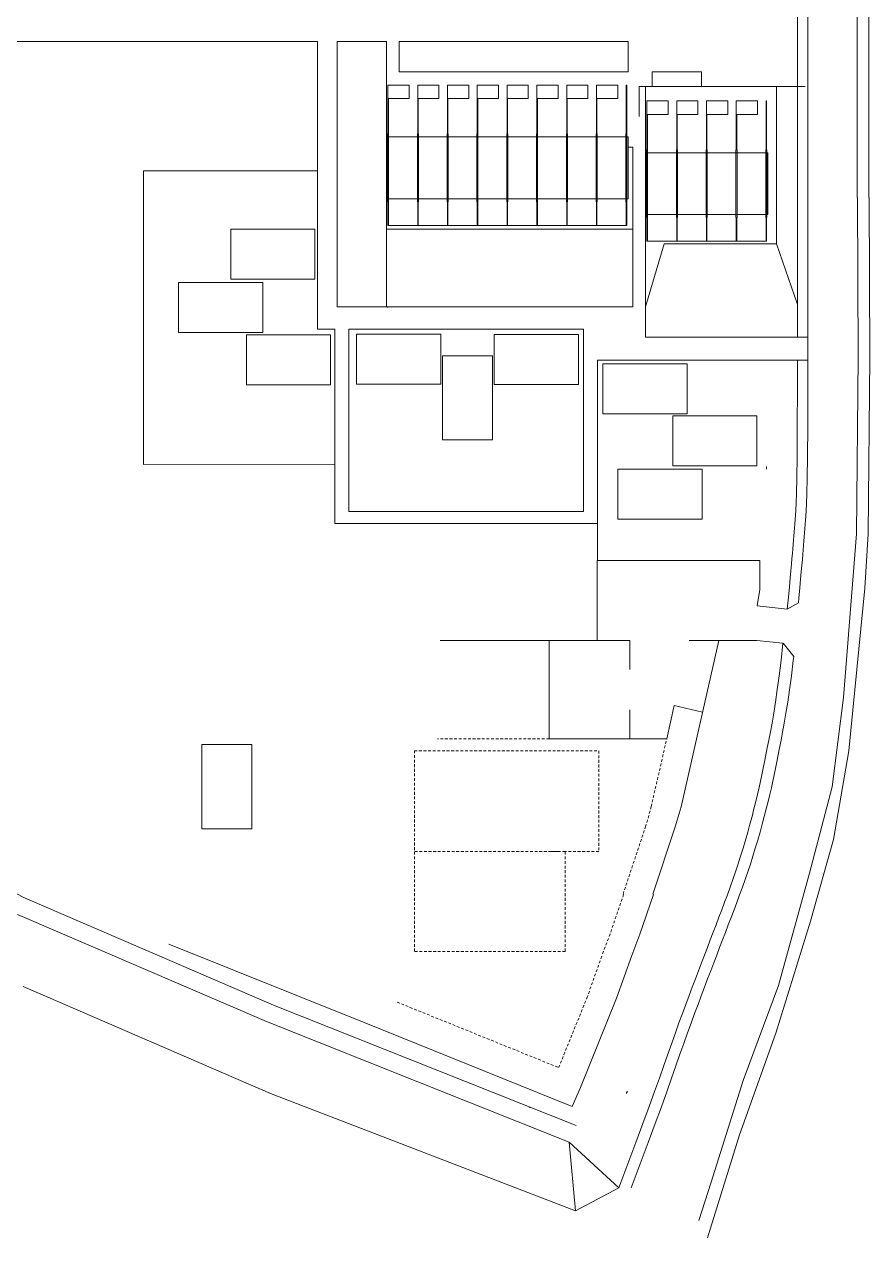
# Model space of a CAD drawing. Header units: millimetres. Extents: x -17350 to 3652, y -2474 to 12378.
# Drawn here: x -14481 to -13564, y -2026 to -709 of the extents above; entities that cross this region are included whole.
import ezdxf

# ---------------------------------------------------------------- set-up
doc = ezdxf.new("R2010")
doc.units = ezdxf.units.MM
doc.linetypes.add('DASHED_3', pattern=[5, 3, -2])
doc.layers.add('HOVED', color=40, linetype='Continuous', lineweight=9)

msp = doc.modelspace()

# ---------------------------------------------------------------- linework, layer by layer
at = {"layer": 'HOVED'}
for p, q in [((-13577.1, 420.9), (-13577.1, -896.8)), ((-13564.5, 420.9), (-13564.5, -896.8)), ((-13630.6, 195.4), (-13630.6, -1048.2)), ((-13642, -115.2), (-13642, -1048.2)), ((-14573, -727.6), (-14162.5, -727.6)), ((-14162.5, -727.6), (-14162.5, -1039.7)), ((-14141.1, -727.6), (-14141.1, -1015.5)), ((-14141.1, -727.6), (-14087.7, -727.6)), ((-14087.7, -1015.5), (-14087.7, -727.6)), ((-14074.1, -727.6), (-13825.7, -727.6)), ((-14074.1, -760.5), (-14074.1, -727.6)), ((-13825.7, -760.5), (-13825.7, -727.6)), ((-14074.1, -760.5), (-13825.7, -760.5)), ((-13799.6, -760.5), (-13746, -760.5)), ((-13799.6, -776.2), (-13799.6, -760.5)), ((-13746, -760.5), (-13746, -776.2)), ((-13827.7, -774.9), (-13827.7, -827.8)), ((-13827.7, -774.9), (-13827.2, -774.9)), ((-13827.2, -774.9), (-13827.2, -827.8)), ((-13813.6, -809), (-13813.6, -776.2)), ((-13813.6, -776.2), (-13633.5, -776.2)), ((-13806.8, -848.2), (-13806.8, -776.2)), ((-13664.9, -947), (-13664.9, -776.2)), ((-14086.2, -789.5), (-14086.2, -827.8)), ((-14086.2, -789.5), (-14085.7, -789.5)), ((-14085.7, -789.5), (-14085.7, -827.8)), ((-14053.9, -789.5), (-14053.9, -827.8)), ((-14053.9, -789.5), (-14053.4, -789.5)), ((-14053.4, -789.5), (-14053.4, -827.8)), ((-14021.6, -789.5), (-14021.6, -827.8)), ((-14021.6, -789.5), (-14021.1, -789.5)), ((-14021.1, -789.5), (-14021.1, -827.8)), ((-13989.3, -789.5), (-13989.3, -827.8)), ((-13989.3, -789.5), (-13988.8, -789.5)), ((-13988.8, -789.5), (-13988.8, -827.8)), ((-13957, -789.5), (-13957, -827.8)), ((-13957, -789.5), (-13956.4, -789.5)), ((-13956.4, -789.5), (-13956.4, -827.8)), ((-13924.6, -789.5), (-13924.6, -827.8)), ((-13924.6, -789.5), (-13924.1, -789.5)), ((-13924.1, -789.5), (-13924.1, -827.8)), ((-13892.3, -789.5), (-13892.3, -827.8)), ((-13892.3, -789.5), (-13891.8, -789.5)), ((-13891.8, -789.5), (-13891.8, -827.8)), ((-13860, -789.5), (-13860, -827.8)), ((-13860, -789.5), (-13859.5, -789.5)), ((-13859.5, -789.5), (-13859.5, -827.8)), ((-13676, -792), (-13675.5, -792)), ((-13676, -792), (-13676, -844.9)), ((-13675.5, -792), (-13675.5, -844.9)), ((-13805.3, -806.6), (-13804.8, -806.6)), ((-13805.3, -806.6), (-13805.3, -844.9)), ((-13804.8, -806.6), (-13804.8, -844.9)), ((-13773, -806.6), (-13772.5, -806.6)), ((-13773, -806.6), (-13773, -844.9)), ((-13772.5, -806.6), (-13772.5, -844.9)), ((-13740.7, -806.6), (-13740.2, -806.6)), ((-13740.7, -806.6), (-13740.7, -844.9)), ((-13740.2, -806.6), (-13740.2, -844.9)), ((-13708.4, -806.6), (-13707.9, -806.6)), ((-13708.4, -806.6), (-13708.4, -844.9)), ((-13707.9, -806.6), (-13707.9, -844.9)), ((-14086.5, -827.8), (-14086.5, -901.5)), ((-14086.5, -827.8), (-14085.4, -827.8)), ((-14085.4, -827.8), (-14085.4, -901.5)), ((-14054.2, -827.8), (-14054.2, -901.5)), ((-14054.2, -827.8), (-14053.1, -827.8)), ((-14053.1, -827.8), (-14053.1, -901.5)), ((-14021.9, -827.8), (-14021.9, -901.5)), ((-14021.9, -827.8), (-14020.8, -827.8)), ((-14020.8, -827.8), (-14020.8, -901.5)), ((-13989.6, -827.8), (-13989.6, -901.5)), ((-13989.6, -827.8), (-13988.5, -827.8)), ((-13988.5, -827.8), (-13988.5, -901.5)), ((-13957.3, -827.8), (-13957.3, -901.5)), ((-13957.3, -827.8), (-13956.1, -827.8)), ((-13956.1, -827.8), (-13956.1, -901.5)), ((-13924.9, -827.8), (-13924.9, -901.5)), ((-13924.9, -827.8), (-13923.8, -827.8)), ((-13924.9, -827.8), (-13923.8, -827.8)), ((-13923.8, -827.8), (-13923.8, -901.5)), ((-13892.6, -827.8), (-13892.6, -901.5)), ((-13892.6, -827.8), (-13891.5, -827.8)), ((-13892.6, -827.8), (-13891.5, -827.8)), ((-13891.5, -827.8), (-13891.5, -901.5)), ((-13860.3, -827.8), (-13860.3, -901.5)), ((-13860.3, -827.8), (-13859.2, -827.8)), ((-13860.3, -827.8), (-13859.2, -827.8)), ((-13859.2, -827.8), (-13859.2, -901.5)), ((-13828, -827.8), (-13828, -901.5)), ((-13828, -827.8), (-13826.9, -827.8)), ((-13826.9, -827.8), (-13826.9, -901.5)), ((-13825.7, -842.1), (-13820.7, -842.1)), ((-13820.7, -842.1), (-13820.7, -1015.5)), ((-13805.6, -844.9), (-13805.6, -918.6)), ((-13805.6, -844.9), (-13804.5, -844.9)), ((-13804.5, -844.9), (-13804.5, -918.6)), ((-13773.3, -844.9), (-13773.3, -918.6)), ((-13773.3, -844.9), (-13772.2, -844.9)), ((-13773.3, -844.9), (-13772.2, -844.9)), ((-13772.2, -844.9), (-13772.2, -918.6)), ((-13741, -844.9), (-13741, -918.6)), ((-13741, -844.9), (-13739.9, -844.9)), ((-13741, -844.9), (-13739.9, -844.9)), ((-13739.9, -844.9), (-13739.9, -918.6)), ((-13708.7, -844.9), (-13708.7, -918.6)), ((-13708.7, -844.9), (-13707.5, -844.9)), ((-13708.7, -844.9), (-13707.5, -844.9)), ((-13707.5, -844.9), (-13707.5, -918.6)), ((-13676.4, -844.9), (-13676.4, -918.6)), ((-13676.4, -844.9), (-13675.2, -844.9)), ((-13675.2, -844.9), (-13675.2, -918.6)), ((-14351.3, -868), (-14162.5, -868)), ((-14351.3, -1186.5), (-14351.3, -868)), ((-14086.5, -901.5), (-14085.4, -901.5)), ((-14086.2, -901.5), (-14086.2, -927.1)), ((-14085.7, -901.5), (-14085.7, -927.1)), ((-14054.2, -901.5), (-14053.1, -901.5)), ((-14053.9, -901.5), (-14053.9, -927.1)), ((-14053.4, -901.5), (-14053.4, -927.1)), ((-14021.9, -901.5), (-14020.8, -901.5)), ((-14021.6, -901.5), (-14021.6, -927.1)), ((-14021.1, -901.5), (-14021.1, -927.1)), ((-13989.6, -901.5), (-13988.5, -901.5)), ((-13989.3, -901.5), (-13989.3, -927.1)), ((-13988.8, -901.5), (-13988.8, -927.1)), ((-13957.3, -901.5), (-13956.1, -901.5)), ((-13957, -901.5), (-13957, -927.1)), ((-13956.4, -901.5), (-13956.4, -927.1)), ((-13924.9, -901.5), (-13923.8, -901.5)), ((-13924.9, -901.5), (-13923.8, -901.5)), ((-13924.6, -901.5), (-13924.6, -927.1)), ((-13924.1, -901.5), (-13924.1, -927.1)), ((-13892.6, -901.5), (-13891.5, -901.5)), ((-13892.6, -901.5), (-13891.5, -901.5)), ((-13892.3, -901.5), (-13892.3, -927.1)), ((-13891.8, -901.5), (-13891.8, -927.1)), ((-13860.3, -901.5), (-13859.2, -901.5)), ((-13860.3, -901.5), (-13859.2, -901.5)), ((-13860, -901.5), (-13860, -927.1)), ((-13859.5, -901.5), (-13859.5, -927.1)), ((-13828, -901.5), (-13826.9, -901.5)), ((-13827.7, -901.5), (-13827.7, -927.1)), ((-13827.2, -901.5), (-13827.2, -927.1)), ((-13576.2, -1070.6), (-13576.9, -896.8)), ((-13563.6, -1070.6), (-13564.3, -896.8)), ((-13806.8, -915.3), (-13806.8, -1048.2)), ((-13805.3, -918.6), (-13805.3, -944.2)), ((-13804.8, -918.6), (-13804.8, -944.2)), ((-13773.3, -918.6), (-13772.2, -918.6)), ((-13773.3, -918.6), (-13772.2, -918.6)), ((-13773, -918.6), (-13773, -944.2)), ((-13772.5, -918.6), (-13772.5, -944.2)), ((-13741, -918.6), (-13739.9, -918.6)), ((-13741, -918.6), (-13739.9, -918.6)), ((-13740.7, -918.6), (-13740.7, -944.2)), ((-13740.2, -918.6), (-13740.2, -944.2)), ((-13708.7, -918.6), (-13707.5, -918.6)), ((-13708.7, -918.6), (-13707.5, -918.6)), ((-13708.4, -918.6), (-13708.4, -944.2)), ((-13707.9, -918.6), (-13707.9, -944.2)), ((-13676.4, -918.6), (-13675.2, -918.6)), ((-13676, -918.6), (-13676, -944.2)), ((-13675.5, -918.6), (-13675.5, -944.2)), ((-14256.6, -931.2), (-14165.4, -931.2)), ((-14256.6, -985.3), (-14256.6, -931.2)), ((-14165.4, -985.3), (-14165.4, -931.2)), ((-14087.7, -931.3), (-13820.7, -931.3)), ((-13827.2, -927.1), (-14086.2, -927.1)), ((-14086.2, -927.1), (-14085.7, -927.1)), ((-14053.9, -927.1), (-14053.4, -927.1)), ((-14021.6, -927.1), (-14021.1, -927.1)), ((-13989.3, -927.1), (-13988.8, -927.1)), ((-13957, -927.1), (-13956.4, -927.1)), ((-13924.6, -927.1), (-13924.1, -927.1)), ((-13892.3, -927.1), (-13891.8, -927.1)), ((-13860, -927.1), (-13859.5, -927.1)), ((-13827.7, -927.1), (-13827.2, -927.1)), ((-13806.8, -1015.5), (-13786.7, -947)), ((-13675.5, -944.2), (-13805.3, -944.2)), ((-13786.7, -947), (-13664.9, -947)), ((-13664.9, -947), (-13642, -1012.9)), ((-14165.4, -985.3), (-14256.6, -985.3)), ((-14313.2, -989), (-14221.9, -989)), ((-14313.2, -1043.1), (-14313.2, -989)), ((-14221.9, -1043.1), (-14221.9, -989)), ((-14141.1, -1015.5), (-13820.7, -1015.5)), ((-14086.8, -1016.2), (-14086.6, -1015.9)), ((-14162.5, -1039.7), (-14143.7, -1039.7)), ((-14143.7, -1039.7), (-14143.7, -1250.6)), ((-14128.7, -1039.7), (-14128.7, -1237.4)), ((-14128.7, -1039.7), (-13873.9, -1039.7)), ((-13873.9, -1039.7), (-13873.9, -1237.4)), ((-14221.9, -1043.1), (-14313.2, -1043.1)), ((-14239.7, -1045.9), (-14148.5, -1045.9)), ((-14239.7, -1100), (-14239.7, -1045.9)), ((-14148.5, -1100), (-14148.5, -1045.9)), ((-14120.2, -1099.2), (-14120.2, -1045.1)), ((-14120.2, -1045.1), (-14028.9, -1045.1)), ((-14028.9, -1099.2), (-14028.9, -1045.1)), ((-13970.8, -1099.7), (-13970.8, -1045.6)), ((-13970.8, -1045.6), (-13879.5, -1045.6)), ((-13879.5, -1099.7), (-13879.5, -1045.6)), ((-13806.8, -1048.2), (-13630.6, -1048.2)), ((-14026.9, -1159.8), (-14026.9, -1068.5)), ((-13972.8, -1068.5), (-14026.9, -1068.5)), ((-13972.8, -1068.5), (-13972.8, -1159.8)), ((-13859, -1073.3), (-13630.6, -1073.3)), ((-13859, -1073.3), (-13859, -1290.5)), ((-13853, -1077.3), (-13761.7, -1077.3)), ((-13853, -1131.4), (-13853, -1077.3)), ((-13761.7, -1131.4), (-13761.7, -1077.3)), ((-13576.2, -1070.6), (-13578, -1261.6)), ((-13563.6, -1070.6), (-13565.4, -1261.6)), ((-14148.5, -1100), (-14239.7, -1100)), ((-13879.5, -1099.7), (-13970.8, -1099.7)), ((-13761.7, -1131.4), (-13853, -1131.4)), ((-13777.3, -1187.9), (-13777.3, -1133.8)), ((-13777.3, -1133.8), (-13686, -1133.8)), ((-13686, -1187.9), (-13686, -1133.8)), ((-13972.8, -1159.8), (-14026.9, -1159.8)), ((-13564.6, -1185.8), (-13564.6, -1180.7)), ((-14143.7, -1186.2), (-14351.3, -1186.5)), ((-13836.8, -1191.7), (-13745.5, -1191.7)), ((-13836.8, -1245.9), (-13836.8, -1191.7)), ((-13686, -1187.9), (-13777.3, -1187.9)), ((-13745.5, -1245.9), (-13745.5, -1191.7)), ((-13675.6, -1191.4), (-13675.6, -1188.7)), ((-14128.7, -1237.4), (-13873.9, -1237.4)), ((-14143.7, -1250.6), (-14104.7, -1250.4)), ((-14143.7, -1250.6), (-13859, -1250.6)), ((-13745.5, -1245.9), (-13836.8, -1245.9)), ((-13578, -1261.6), (-13592.1, -1439.4)), ((-13565.4, -1261.6), (-13568.8, -1320.8)), ((-13859.1, -1290.5), (-13859.1, -1377.5)), ((-13859, -1290.5), (-13682.7, -1290.5)), ((-13682.7, -1322), (-13682.7, -1290.5)), ((-13682.7, -1322), (-13685.6, -1339.8)), ((-13568.8, -1320.8), (-13586.2, -1497.3)), ((-13685.6, -1339.8), (-13653.1, -1343.4)), ((-13653.1, -1343.4), (-13641, -1336.7)), ((-13911.3, -1377.5), (-14029.5, -1377.5)), ((-13911.3, -1484.1), (-13911.3, -1377.5)), ((-13911.3, -1377.5), (-13823.9, -1377.5)), ((-13823.9, -1377.5), (-13823.9, -1409)), ((-13768.3, -1557.8), (-13727.2, -1377.5)), ((-13759.6, -1377.5), (-13685.9, -1377.5)), ((-13685.9, -1377.5), (-13657.7, -1380.2)), ((-13657.4, -1380.2), (-13646, -1394.9)), ((-15012.6, -1383.3), (-14480.3, -1656.8)), ((-13783.8, -1484.1), (-13775.6, -1448.1)), ((-13775.6, -1448.1), (-13744.9, -1455.1)), ((-13592.1, -1439.4), (-13604.4, -1536.2)), ((-13823.9, -1452.6), (-13823.9, -1484.1)), ((-13783.8, -1484.1), (-13911.3, -1484.1)), ((-14233.8, -1490.4), (-14287.9, -1490.4)), ((-14287.9, -1581.7), (-14287.9, -1490.4)), ((-14233.8, -1490.4), (-14233.8, -1581.7)), ((-13586.2, -1497.3), (-13603, -1593.3)), ((-13604.4, -1536.2), (-13628.9, -1629.8)), ((-13774.5, -1579.7), (-13768.3, -1557.8)), ((-13798.9, -1652.8), (-13774.5, -1579.7)), ((-14233.8, -1581.7), (-14287.9, -1581.7)), ((-13910.8, -1606.6), (-13900.4, -1606.4)), ((-13603, -1593.3), (-13628, -1681.9)), ((-13628.9, -1629.8), (-13662.4, -1751.8)), ((-14480.3, -1656.8), (-14210.2, -1773)), ((-13798.3, -1653.1), (-13813, -1696)), ((-14488, -1674.8), (-14218, -1791)), ((-13628, -1681.9), (-13665.3, -1803.7)), ((-13813, -1696), (-13821.7, -1719.2)), ((-14323.8, -1706.8), (-14112.1, -1792)), ((-13838.1, -1765.4), (-13821.7, -1719.2)), ((-14481.9, -1752.8), (-14213.5, -1869.1)), ((-13662.4, -1751.8), (-13700.9, -1854.9)), ((-14210.2, -1773), (-13882, -1903.8)), ((-14062.3, -1775.7), (-14062.6, -1776)), ((-13877.4, -1862.5), (-13838.1, -1765.4)), ((-14218, -1791), (-13889.7, -1921.8)), ((-14112.1, -1792), (-13886.4, -1883.1)), ((-13665.3, -1803.7), (-13704.8, -1913.7)), ((-13700.9, -1854.9), (-13735.6, -1965.2)), ((-14213.5, -1869.1), (-13882.6, -1996.3)), ((-13882.6, -1996.3), (-14213.5, -1869.1)), ((-13877.4, -1862.5), (-13886.4, -1883.1)), ((-13827.5, -1868.3), (-13826.5, -1866.4)), ((-13827.5, -1869.1), (-13827.5, -1868.3)), ((-13933.1, -1884.1), (-13932.8, -1883.8)), ((-13889.7, -1921.8), (-13882.6, -1996.3)), ((-13889.7, -1921.8), (-13835.8, -1971.2)), ((-13704.8, -1913.7), (-13739.5, -2025.5)), ((-13882.6, -1996.3), (-13835.8, -1971.2)), ((-13882.6, -1996.3), (-13835.8, -1971.2)), ((-13735.6, -1965.2), (-13748.8, -2006.9))]:
    msp.add_line(p, q, dxfattribs=at)
at = {"layer": 'HOVED', "linetype": 'DASHED_3'}
for p, q in [((-13911.3, -1484.1), (-14032.5, -1484.1)), ((-13800.6, -1557.8), (-13783.8, -1484.1)), ((-14057.5, -1497.1), (-13857.4, -1497.1)), ((-14057.5, -1714.8), (-14057.5, -1497.1)), ((-13857.4, -1497.1), (-13857.4, -1606.5)), ((-13806.8, -1579.7), (-13800.6, -1557.8)), ((-13831.2, -1652.8), (-13806.8, -1579.7)), ((-13894, -1606.5), (-14057.5, -1606.5)), ((-13857.4, -1606.5), (-13894, -1606.5)), ((-13894, -1714.8), (-13894, -1606.5)), ((-13830.6, -1653.1), (-13845.3, -1696)), ((-13845.3, -1696), (-13854, -1719.2)), ((-13894, -1714.8), (-14057.5, -1714.8)), ((-13870.4, -1765.4), (-13854, -1719.2)), ((-14076.2, -1769.9), (-13901, -1840.9)), ((-13901, -1840.9), (-13870.4, -1765.4))]:
    msp.add_line(p, q, dxfattribs=at)
at = {"layer": 'HOVED'}
for points in [[(-14063.2, -789.5), (-14086.2, -789.5), (-14086.2, -774.9), (-14063.2, -774.9), (-14063.2, -789.5)], [(-14030.9, -789.5), (-14053.9, -789.5), (-14053.9, -774.9), (-14030.9, -774.9), (-14030.9, -789.5)], [(-13998.5, -789.5), (-14021.6, -789.5), (-14021.6, -774.9), (-13998.5, -774.9), (-13998.5, -789.5)], [(-13966.2, -789.5), (-13989.3, -789.5), (-13989.3, -774.9), (-13966.2, -774.9), (-13966.2, -789.5)], [(-13933.9, -789.5), (-13957, -789.5), (-13957, -774.9), (-13933.9, -774.9), (-13933.9, -789.5)], [(-13901.6, -789.5), (-13924.6, -789.5), (-13924.6, -774.9), (-13901.6, -774.9), (-13901.6, -789.5)], [(-13869.3, -789.5), (-13892.3, -789.5), (-13892.3, -774.9), (-13869.3, -774.9), (-13869.3, -789.5)], [(-13836.9, -789.5), (-13860, -789.5), (-13860, -774.9), (-13836.9, -774.9), (-13836.9, -789.5)], [(-13782.3, -806.6), (-13805.3, -806.6), (-13805.3, -792), (-13782.3, -792), (-13782.3, -806.6)], [(-13749.9, -806.6), (-13773, -806.6), (-13773, -792), (-13749.9, -792), (-13749.9, -806.6)], [(-13717.6, -806.6), (-13740.7, -806.6), (-13740.7, -792), (-13717.6, -792), (-13717.6, -806.6)], [(-13685.3, -806.6), (-13708.4, -806.6), (-13708.4, -792), (-13685.3, -792), (-13685.3, -806.6)], [(-13630.6, -1048.2), (-13630.7, -1103), (-13630.8, -1145.7), (-13631.1, -1177.9), (-13631.4, -1201.4), (-13631.7, -1217.9), (-13632.1, -1229), (-13632.5, -1236.6), (-13632.9, -1242.1), (-13633.3, -1247), (-13633.6, -1251.6), (-13633.9, -1256.1), (-13634.3, -1260.6), (-13634.6, -1265), (-13635, -1269.5), (-13635.4, -1274.1), (-13635.8, -1278.9), (-13636.2, -1284), (-13636.7, -1289.5), (-13637.2, -1295.6), (-13637.9, -1302.7), (-13638.6, -1310.9), (-13639.5, -1320.4), (-13640.6, -1331.5), (-13641, -1336.7)], [(-13642, -1073.3), (-13642, -1103), (-13642.2, -1145.6), (-13642.4, -1177.8), (-13642.7, -1201.2), (-13643, -1217.5), (-13643.4, -1228.5), (-13643.8, -1235.9), (-13644.2, -1241.3), (-13644.6, -1246.1), (-13644.9, -1250.8), (-13645.3, -1255.3), (-13645.6, -1259.7), (-13645.9, -1264.1), (-13646.3, -1268.6), (-13646.7, -1273.2), (-13647.1, -1278), (-13647.5, -1283), (-13648, -1288.4), (-13648.5, -1294.6), (-13649.2, -1301.7), (-13649.9, -1309.8), (-13650.8, -1319.4), (-13651.8, -1330.5), (-13653.1, -1343.4)], [(-13657.7, -1380.2), (-13659.8, -1399), (-13661.8, -1415.8), (-13663.9, -1430.8), (-13665.9, -1444.2), (-13667.8, -1456.2), (-13669.6, -1467), (-13671.4, -1476.7), (-13673.1, -1485.6), (-13674.7, -1493.9), (-13676.2, -1501.7), (-13677.6, -1509), (-13679.1, -1516.1), (-13680.5, -1523.1), (-13682, -1530), (-13683.6, -1537.1), (-13685.3, -1544.5), (-13687.2, -1552.1), (-13689.2, -1560.1), (-13691.3, -1568.4), (-13693.6, -1576.8), (-13695.9, -1585.4), (-13698.4, -1594.1), (-13701, -1602.7), (-13703.6, -1611.4), (-13706.4, -1619.9), (-13709.2, -1628.4), (-13712.1, -1636.7), (-13715, -1645.1), (-13718, -1653.3), (-13721, -1661.5), (-13724.1, -1669.7), (-13727.2, -1677.8), (-13730.3, -1685.9), (-13733.4, -1694.1), (-13736.5, -1702.3), (-13739.7, -1710.5), (-13742.9, -1718.8), (-13746.1, -1727.3), (-13749.4, -1735.9), (-13752.7, -1744.6), (-13756.1, -1753.6), (-13759.6, -1762.8), (-13763.1, -1772.3), (-13766.7, -1782.2), (-13770.5, -1792.5), (-13774.4, -1803.2), (-13778.4, -1814.5), (-13782.6, -1826.3), (-13787.1, -1838.8), (-13791.8, -1852.3), (-13797, -1867), (-13802.9, -1883.3), (-13809.6, -1901.6), (-13817.2, -1922.1), (-13825.9, -1945.2), (-13835.8, -1971.2)], [(-13646, -1394.9), (-13646.5, -1399.1), (-13648.6, -1415.9), (-13650.6, -1430.9), (-13652.6, -1444.3), (-13654.5, -1456.3), (-13656.4, -1467.1), (-13658.1, -1476.8), (-13659.8, -1485.7), (-13661.4, -1494), (-13662.9, -1501.7), (-13664.3, -1509.1), (-13665.8, -1516.2), (-13667.2, -1523.2), (-13668.7, -1530.1), (-13670.3, -1537.2), (-13672, -1544.5), (-13673.9, -1552.2), (-13675.9, -1560.2), (-13678, -1568.5), (-13680.3, -1576.9), (-13682.6, -1585.5), (-13685.1, -1594.1), (-13687.7, -1602.8), (-13690.3, -1611.5), (-13693.1, -1620), (-13695.9, -1628.5), (-13698.8, -1636.8), (-13701.7, -1645.1), (-13704.7, -1653.4), (-13707.7, -1661.6), (-13710.8, -1669.8), (-13713.9, -1677.9), (-13717, -1686), (-13720.1, -1694.2), (-13723.2, -1702.3), (-13726.4, -1710.6), (-13729.6, -1718.9), (-13732.8, -1727.4), (-13736.1, -1736), (-13739.4, -1744.7), (-13742.8, -1753.7), (-13746.3, -1762.9), (-13749.8, -1772.4), (-13753.5, -1782.3), (-13757.2, -1792.6), (-13761.1, -1803.3), (-13765.1, -1814.6), (-13769.4, -1826.4), (-13773.8, -1838.9), (-13778.5, -1852.4), (-13783.8, -1867.1), (-13789.6, -1883.4), (-13796.3, -1901.7), (-13803.9, -1922.2), (-13812.6, -1945.3), (-13822.5, -1971.3)]]:
    msp.add_lwpolyline(points, dxfattribs=at)
for points in [[(-13825.7, -898.2), (-14087.7, -898.2), (-14087.7, -831), (-13825.7, -831)], [(-13674.1, -915.3), (-13806.8, -915.3), (-13806.8, -848.2), (-13674.1, -848.2)]]:
    msp.add_lwpolyline(points, close=True, dxfattribs=at)
at = {"layer": 'HOVED', "flags": 128}
msp.add_lwpolyline([(-14028.9, -1099.2), (-14120.2, -1099.2)], dxfattribs=at)

doc.saveas('drawing.dxf')
